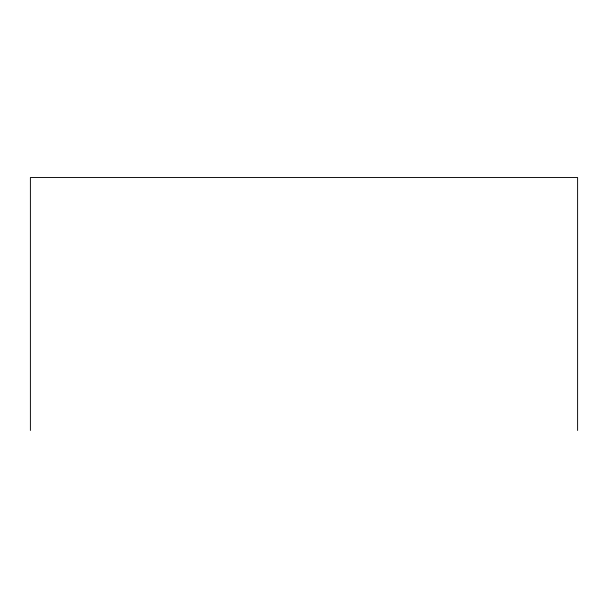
<?xml version="1.0" encoding="UTF-8"?>
<svg xmlns="http://www.w3.org/2000/svg" width="608" height="608" viewBox="0 0 608 608"><rect width="100%" height="100%" fill="white"/><g stroke="black" fill="none" stroke-linecap="round" stroke-linejoin="round"><path stroke-width="0.91" d="M577.6 430.472L577.6 177.528L30.4 177.528L30.4 430.472"/></g></svg>
